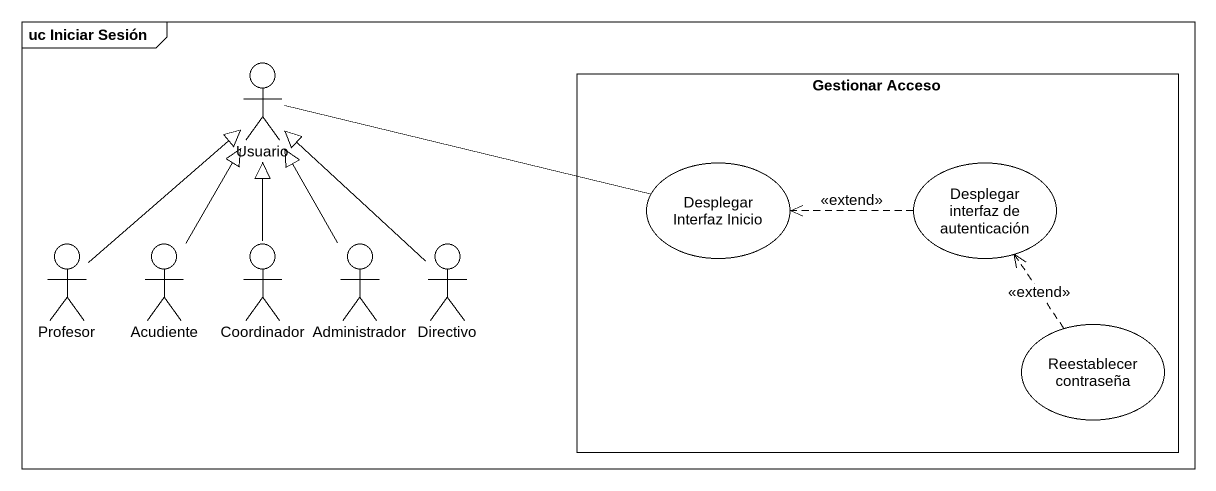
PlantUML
@startuml
mainframe uc Iniciar Sesión
actor Usuario
rectangle "Gestionar Acceso" as Gestionar_Acceso {
  usecase "Desplegar Interfaz Inicio" as Desplegar_Interfaz_Inicio
  usecase "Desplegar interfaz de autenticación" as Desplegar_interfaz_de
  usecase "Reestablecer contraseña" as Reestablecer_contraseña
}
actor Profesor
actor Acudiente
actor Coordinador
actor Administrador
actor Directivo
Desplegar_Interfaz_Inicio -left- Usuario
Desplegar_interfaz_de .left.> Desplegar_Interfaz_Inicio : <<extend>>
Profesor -up-|> Usuario
Acudiente -up-|> Usuario
Coordinador -up-|> Usuario
Administrador -up-|> Usuario
Directivo -up-|> Usuario
Reestablecer_contraseña .up.> Desplegar_interfaz_de : <<extend>>
@enduml
